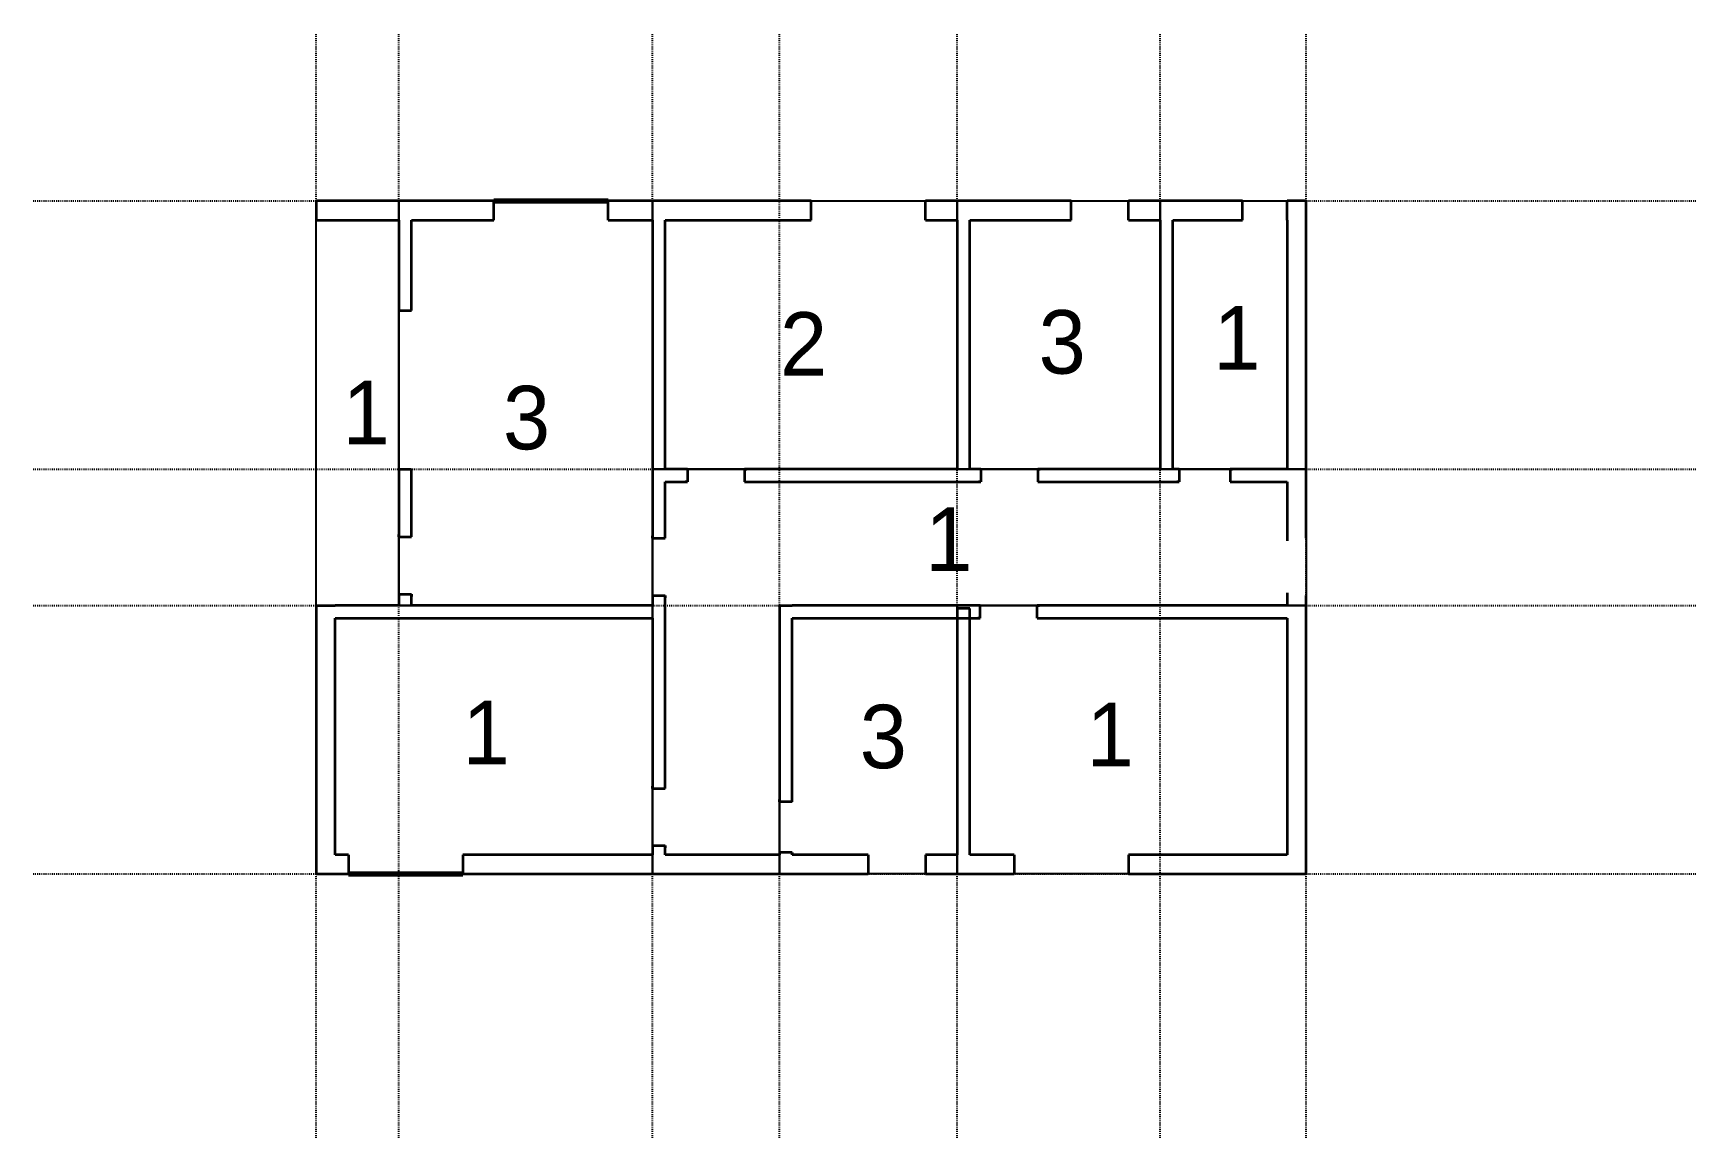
# Model space of a CAD drawing. Header units: millimetres. Extents: x -1832 to 24385, y 3442 to 20840.
import ezdxf

# ---------------------------------------------------------------- set-up
doc = ezdxf.new("R2010")
doc.units = ezdxf.units.MM
doc.header["$MEASUREMENT"] = 0
doc.linetypes.add('ACAD_ISO03W100', pattern=[30, 12, -18])
for name, color, linetype in [('plastro_areaClasses', 2, 'Continuous'), ('plastro_areas', 1, 'Continuous'), ('plastro_axes', 3, 'ACAD_ISO03W100'), ('plastro_basePol', 5, 'Continuous'), ('plastro_floorPol', 6, 'Continuous'), ('plastro_walls', 7, 'Continuous')]:
    doc.layers.add(name, color=color, linetype=linetype)
doc.layers.add('plastro_neverColPart', color=1, linetype='Continuous', lineweight=70)

msp = doc.modelspace()

# ---------------------------------------------------------------- linework, layer by layer
at = {"layer": 'plastro_areas'}
for points in [[(2628, 11824), (2628, 18198), (3928, 18198), (3928, 11824), (2628, 11824)], [(3928, 18198), (7928, 18198), (7928, 11824), (3928, 11824), (3928, 18198)], [(7928, 13973), (7928, 18198), (12728, 18198), (12728, 13973), (7928, 13973)], [(12728, 18198), (15928, 18198), (15928, 13973), (12728, 13973), (12728, 18198)], [(15928, 18198), (18228, 18198), (18228, 13973), (15928, 13973), (15928, 18198)], [(7928, 7598), (7928, 13973), (18228, 13973), (18228, 11824), (9928, 11824), (9928, 7598), (7928, 7598)], [(2628, 7598), (2628, 11824), (7928, 11824), (7928, 7598), (2628, 7598)], [(9928, 7598), (9928, 11824), (12728, 11824), (12728, 7598), (9928, 7598)], [(12728, 7598), (12728, 11824), (18228, 11824), (18228, 7598), (12728, 7598)]]:
    msp.add_lwpolyline(points, dxfattribs=at)
at = {"layer": 'plastro_axes'}
for p, q in [((2628, 3442), (2628, 20840)), ((3928, 3442), (3928, 20840)), ((7928, 3442), (7928, 20840)), ((9928, 3442), (9928, 20840)), ((12728, 3442), (12728, 20840)), ((15928, 3442), (15928, 20840)), ((18228, 3442), (18228, 20840)), ((-1832, 18198), (24385, 18198)), ((-1832, 13973), (24385, 13973)), ((-1832, 11824), (24385, 11824)), ((-1832, 7598), (24385, 7598))]:
    msp.add_line(p, q, dxfattribs=at)
at = {"layer": 'plastro_basePol'}
msp.add_lwpolyline([(2628, 7598), (2628, 11824), (3928, 11824), (3928, 18198), (18228, 18198), (18228, 7598), (2628, 7598)], dxfattribs=at)
at = {"layer": 'plastro_floorPol'}
msp.add_lwpolyline([(2628, 7598), (2628, 18198), (18228, 18198), (18228, 7598), (2628, 7598)], dxfattribs=at)
at = {"layer": 'plastro_neverColPart'}
for p, q in [((5428, 18198), (7228, 18198)), ((3138, 7598), (4938, 7598))]:
    msp.add_line(p, q, dxfattribs=at)
at = {"layer": 'plastro_walls', "color": 7, "linetype": 'Continuous', "lineweight": 35}
for p, q in [((5428, 17948), (5428, 18198)), ((7228, 17948), (7228, 18198)), ((10428, 17948), (10428, 18198)), ((12228, 17948), (12228, 18198)), ((14528, 17948), (14528, 18198)), ((15428, 17948), (15428, 18198)), ((17228, 17948), (17228, 18198)), ((17928, 17948), (17928, 18198)), ((2628, 17898), (2728, 17898)), ((2628, 17898), (2728, 17898)), ((5428, 17898), (5428, 17948)), ((7228, 17898), (7228, 17948)), ((10428, 17898), (10428, 17948)), ((12228, 17898), (12228, 17948)), ((14528, 17898), (14528, 17948)), ((15428, 17898), (15428, 17948)), ((17228, 17898), (17228, 17948)), ((17928, 17898), (17928, 17948)), ((3928, 16473), (3978, 16473)), ((3978, 16473), (4128, 16473)), ((3928, 13973), (3978, 13973)), ((3978, 13973), (4128, 13973)), ((8478, 13973), (8441, 13973)), ((8478, 13973), (8478, 13858)), ((9378, 13973), (9415, 13973)), ((9378, 13973), (9378, 13858)), ((13102, 13973), (13065, 13973)), ((13102, 13973), (13102, 13858)), ((14002, 13973), (14039, 13973)), ((14002, 13973), (14002, 13858)), ((16230, 13973), (16193, 13973)), ((16230, 13973), (16230, 13858)), ((17030, 13973), (17067, 13973)), ((17030, 13973), (17030, 13858)), ((8478, 13773), (8441, 13773)), ((8478, 13858), (8478, 13773)), ((9378, 13858), (9378, 13773)), ((9378, 13773), (9415, 13773)), ((13102, 13773), (13065, 13773)), ((13102, 13858), (13102, 13773)), ((14002, 13858), (14002, 13773)), ((14002, 13773), (14039, 13773)), ((16230, 13773), (16193, 13773)), ((16230, 13858), (16230, 13773)), ((17030, 13858), (17030, 13773)), ((17030, 13773), (17067, 13773)), ((3928, 12905), (3928, 12942)), ((3928, 12905), (4043, 12905)), ((4043, 12905), (4128, 12905)), ((4128, 12905), (4128, 12942)), ((7928, 12885), (7928, 12922)), ((7928, 12885), (8043, 12885)), ((8043, 12885), (8128, 12885)), ((8128, 12885), (8128, 12922)), ((3928, 12005), (3928, 11968)), ((3928, 12005), (4043, 12005)), ((4043, 12005), (4128, 12005)), ((4128, 12005), (4128, 11968)), ((7928, 11985), (7928, 11948)), ((7928, 11985), (8043, 11985)), ((8043, 11985), (8128, 11985)), ((8128, 11985), (8128, 11948)), ((13092, 11824), (13055, 11824)), ((13092, 11739), (13092, 11824)), ((13992, 11824), (14029, 11824)), ((13992, 11739), (13992, 11824)), ((13092, 11624), (13055, 11624)), ((13092, 11624), (13092, 11739)), ((13992, 11624), (13992, 11739)), ((13992, 11624), (14029, 11624)), ((7928, 8943), (7928, 8980)), ((7928, 8943), (8043, 8943)), ((8043, 8943), (8128, 8943)), ((8128, 8943), (8128, 8980)), ((9928, 8734), (9928, 8771)), ((10013, 8734), (9928, 8734)), ((10128, 8734), (10013, 8734)), ((10128, 8734), (10128, 8771)), ((3138, 7898), (3138, 7848)), ((4938, 7898), (4938, 7848)), ((7928, 8043), (7928, 8006)), ((7928, 8043), (8043, 8043)), ((8043, 8043), (8128, 8043)), ((8128, 8043), (8128, 8006)), ((9928, 7934), (9928, 7897)), ((10013, 7934), (9928, 7934)), ((10128, 7934), (10013, 7934)), ((10128, 7934), (10128, 7897)), ((11328, 7898), (11328, 7848)), ((12228, 7898), (12228, 7848)), ((13628, 7898), (13628, 7848)), ((15428, 7898), (15428, 7848)), ((3138, 7848), (3138, 7598)), ((4938, 7848), (4938, 7598)), ((11328, 7848), (11328, 7598)), ((12228, 7848), (12228, 7598)), ((13628, 7848), (13628, 7598)), ((15428, 7848), (15428, 7598))]:
    msp.add_line(p, q, dxfattribs=at)
at = {"layer": 'plastro_walls', "color": 7, "linetype": 'Continuous', "lineweight": 35, "flags": 128}
for points in [[(2628, 18198), (2628, 17898)], [(5428, 18198), (2628, 18198)], [(10428, 18198), (7228, 18198)], [(14528, 18198), (12228, 18198)], [(17228, 18198), (15428, 18198)], [(18228, 18198), (17928, 18198)], [(18228, 12885), (18228, 18198)], [(2728, 17898), (3928, 17898)], [(3928, 17898), (3928, 16473)], [(4128, 16473), (4128, 17898)], [(4128, 17898), (5428, 17898)], [(7228, 17898), (7928, 17898)], [(7928, 17898), (7928, 13773)], [(8128, 13973), (8128, 17898)], [(8128, 17898), (10428, 17898)], [(12228, 17898), (12728, 17898)], [(12728, 17898), (12728, 13973)], [(12928, 13973), (12928, 17898)], [(12928, 17898), (14528, 17898)], [(15428, 17898), (15928, 17898)], [(15928, 17898), (15928, 13973)], [(16128, 13973), (16128, 17898)], [(16128, 17898), (17228, 17898)], [(17928, 17898), (17928, 13973)], [(3928, 13973), (3928, 12905)], [(4128, 12905), (4128, 13973)], [(8478, 13973), (8128, 13973)], [(12728, 13973), (9378, 13973)], [(13102, 13973), (12928, 13973)], [(15928, 13973), (14002, 13973)], [(16230, 13973), (16128, 13973)], [(17928, 13973), (17030, 13973)], [(7928, 13773), (7928, 12885)], [(8128, 12885), (8128, 13773)], [(8128, 13773), (8478, 13773)], [(9378, 13773), (13102, 13773)], [(14002, 13773), (16230, 13773)], [(17030, 13773), (17928, 13773)], [(17928, 13773), (17928, 12845)], [(2628, 11824), (2928, 11824)], [(2628, 11824), (2628, 7598)], [(3928, 11824), (2928, 11824)], [(3928, 12005), (3928, 11824)], [(4128, 11824), (4128, 12005)], [(7928, 11824), (4128, 11824)], [(7928, 11985), (7928, 11824)], [(8128, 8943), (8128, 11985)], [(9928, 11824), (10128, 11824)], [(9928, 11824), (9928, 8734)], [(13092, 11824), (10128, 11824)], [(17928, 11824), (13992, 11824)], [(17928, 12025), (17928, 11824)], [(18228, 7898), (18228, 11985)], [(2928, 11624), (7928, 11624)], [(2928, 7898), (2928, 11624)], [(7928, 11624), (7928, 8943)], [(10128, 8734), (10128, 11624)], [(10128, 11624), (13092, 11624)], [(12928, 11781), (12728, 11781)], [(12728, 11781), (12728, 7898)], [(12928, 7898), (12928, 11781)], [(13992, 11624), (17928, 11624)], [(17928, 11624), (17928, 7898)], [(3138, 7898), (2928, 7898)], [(7928, 7898), (4938, 7898)], [(7928, 8043), (7928, 7898)], [(8128, 7898), (8128, 8043)], [(9928, 7898), (8128, 7898)], [(9928, 7934), (9928, 7898)], [(10128, 7898), (10128, 7934)], [(11328, 7898), (10128, 7898)], [(12728, 7898), (12228, 7898)], [(13628, 7898), (12928, 7898)], [(17928, 7898), (15428, 7898)], [(18228, 7598), (18228, 7898)], [(2628, 7598), (2928, 7598)], [(2928, 7598), (3138, 7598)], [(4938, 7598), (11328, 7598)], [(12228, 7598), (13628, 7598)], [(15428, 7598), (18228, 7598)]]:
    msp.add_lwpolyline(points, dxfattribs=at)

# ---------------------------------------------------------------- texts
at = {"layer": 'plastro_areaClasses', "char_height": 1000, "attachment_point": 1}
for s, insert in [('1', (16767, 16542)), ('2', (9937, 16446)), ('3', (14013, 16478)), ('1', (3042, 15367)), ('3', (5571, 15286)), ('1', (12225, 13370)), ('1', (4935, 10326)), ('3', (11194, 10262)), ('1', (14770, 10294))]:
    msp.add_mtext_dynamic_manual_height_columns(s, width=1563.64, gutter_width=1, heights=[0], dxfattribs=dict(at, insert=insert))

doc.saveas('drawing.dxf')
